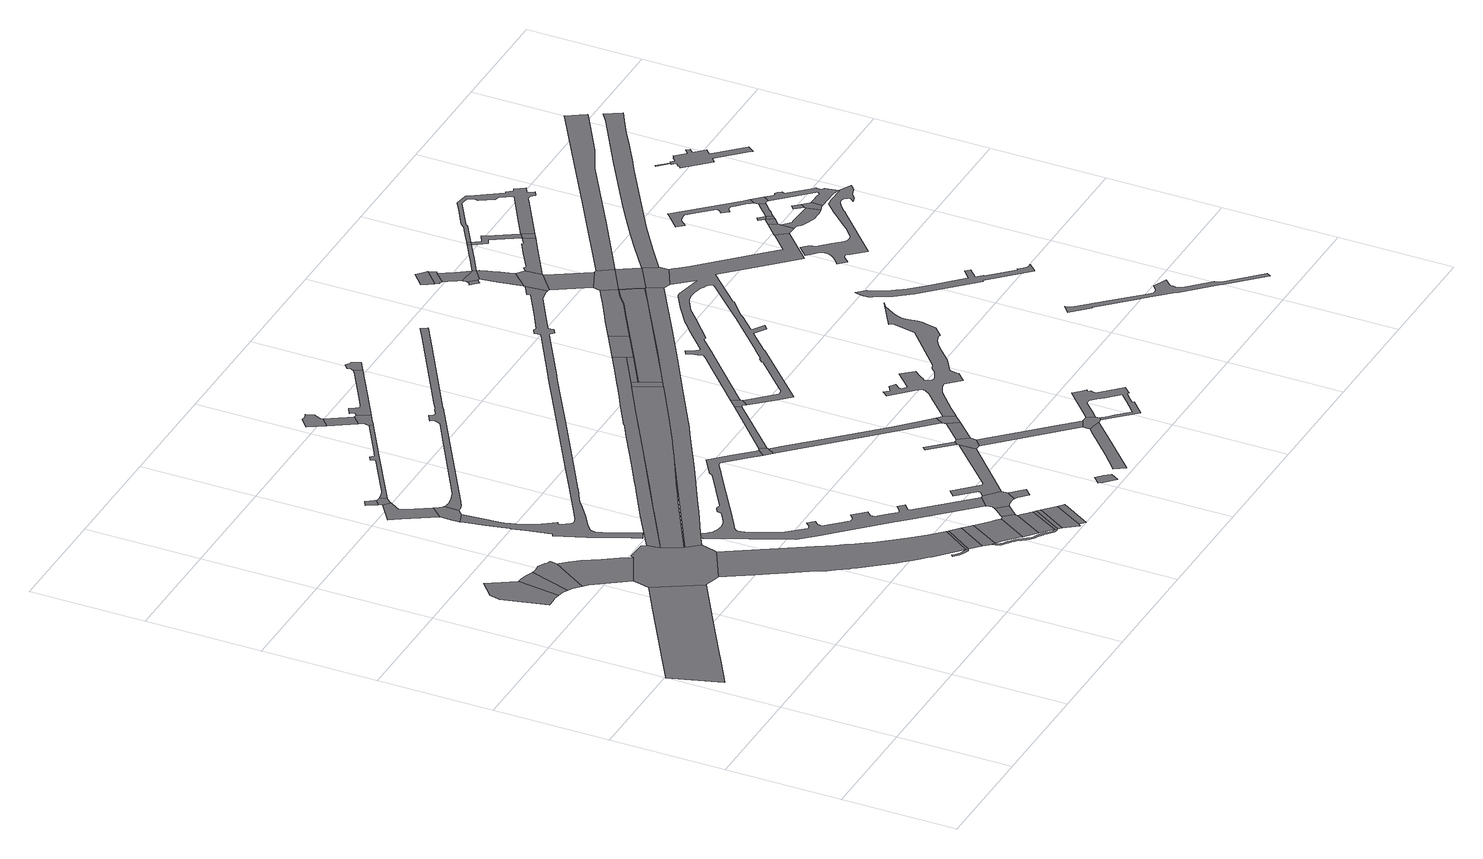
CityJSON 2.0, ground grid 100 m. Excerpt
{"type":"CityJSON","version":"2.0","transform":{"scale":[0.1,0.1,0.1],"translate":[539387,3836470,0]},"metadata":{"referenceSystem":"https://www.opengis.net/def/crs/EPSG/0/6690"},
"CityObjects":{
"road1":{"type":"Road","geometry":[{"type":"MultiSurface","lod":"1","boundaries":[[[0,1,2,3,4,5,6,7,8,9,10,11,12,13,14,15,16]]]}]},
"road2":{"type":"Road","geometry":[{"type":"MultiSurface","lod":"1","boundaries":[[[17,18,19,20,21,22,23,24,25,26,27]]]}]},
"road3":{"type":"Road","attributes":{"RoadStructureAttribute.sectionType":"1"},"geometry":[{"type":"MultiSurface","lod":"1","boundaries":[[[28,29,30,27,26,31,32,33,34]]]}]},
"road4":{"type":"Road","geometry":[{"type":"MultiSurface","lod":"1","boundaries":[[[35,36,37,34,33,38,39,40,41,42,43,44,45,46,47]]]}]},
"road5":{"type":"Road","geometry":[{"type":"MultiSurface","lod":"1","boundaries":[[[48,49,50,51,52,41,40,53,54,55]]]}]},
"road6":{"type":"Road","geometry":[{"type":"MultiSurface","lod":"1","boundaries":[[[56,55,54,57,0,16,58,59,60,61,62,63,64,65,66,67,68,69,70,71,72]]]}]},
"road7":{"type":"Road","attributes":{"RoadStructureAttribute.sectionType":"1"},"geometry":[{"type":"MultiSurface","lod":"1","boundaries":[[[73,74,75,76,77,78,79,80,81,82,83,84,85,61,60,86,87,88,89,90,91,92,93,94,95,96,97,98,99,100,101,102,103,104,105,106,107,108,109]]]}]},
"road8":{"type":"Road","attributes":{"RoadStructureAttribute.sectionType":"1"},"geometry":[{"type":"MultiSurface","lod":"1","boundaries":[[[110,111,112,113,114,115,116,117,118,119,120,121,122,123,124]]]}]},
"road9":{"type":"Road","geometry":[{"type":"MultiSurface","lod":"1","boundaries":[[[125,126,127,118,117,128,129,130,131,132,133,134]]]}]},
"road10":{"type":"Road","geometry":[{"type":"MultiSurface","lod":"1","boundaries":[[[135,136,137,138,139,140,141,142,143,144,145,146,147,148,149,108]]]}]},
"road11":{"type":"Road","geometry":[{"type":"MultiSurface","lod":"1","boundaries":[[[150,151,152,153,154,155,156]]]}]},
"road12":{"type":"Road","geometry":[{"type":"MultiSurface","lod":"1","boundaries":[[[157,156,155,158,110,124,159,160,161,162]]]}]},
"road13":{"type":"Road","geometry":[{"type":"MultiSurface","lod":"1","boundaries":[[[109,108,149,163,164]]]}]},
"road14":{"type":"Road","attributes":{"RoadStructureAttribute.sectionType":"1"},"geometry":[{"type":"MultiSurface","lod":"1","boundaries":[[[164,163,165,166,167]]]}]},
"road15":{"type":"Road","geometry":[{"type":"MultiSurface","lod":"1","boundaries":[[[168,167,166,169,170,171,172,173]]]}]},
"road16":{"type":"Road","geometry":[{"type":"MultiSurface","lod":"1","boundaries":[[[171,174,175,176,177,178,179,180,181,182,183,184,185,186,187,188,189,190,191,192,193,194,195,196,197,198,199,200,201,202,203,204,205,206,207,208,209,210,211,212,213,214,215,216,217,218,219,220,221,222,223,224,225,226,227,228,229,230,231,232,233,234,235,236,237,238,239,240,241,242,243,172]]]}]},
"road17":{"type":"Road","attributes":{"RoadStructureAttribute.sectionType":"1"},"geometry":[{"type":"MultiSurface","lod":"1","boundaries":[[[244,245,246,247,173,172,248,249,250,251,252]]]}]},
"road18":{"type":"Road","attributes":{"RoadStructureAttribute.sectionType":"1"},"geometry":[{"type":"MultiSurface","lod":"1","boundaries":[[[253,254,255,256,257,258,259,260,261,262,263,264,265,266,267,268,269,270,271,272,273,274,275,276,277,278,279,280,281,282,283,284,285,286,287,288,289,290,291,292,293,294,295,296,297,298,299,300,301,302,303,304,305,306,307,308,309,310,311,312,313,314,315,316,317,318,319,320,321,322,323,324,325,326,327,328,329,330,331,332,333,334,335,336,337,338,339,340,341,342,343,344,345,346,347]]]}]},
"road19":{"type":"Road","geometry":[{"type":"MultiSurface","lod":"1","boundaries":[[[348,349,350,351,252,251,352,353,354,355]]]}]},
"road20":{"type":"Road","attributes":{"RoadStructureAttribute.sectionType":"1"},"geometry":[{"type":"MultiSurface","lod":"1","boundaries":[[[356,357,358,359,353,352,209,360]]]}]},
"road21":{"type":"Road","attributes":{"RoadStructureAttribute.sectionType":"1"},"geometry":[{"type":"MultiSurface","lod":"1","boundaries":[[[360,209,208,361,362]]]}]},
"road22":{"type":"Road","geometry":[{"type":"MultiSurface","lod":"1","boundaries":[[[362,361,363,364]]]}]},
"road23":{"type":"Road","geometry":[{"type":"MultiSurface","lod":"1","boundaries":[[[365,366,367,368,369,370,371,372,373,374,375,376,377,162,161,378,379,380,381]]]}]},
"road24":{"type":"Road","geometry":[{"type":"MultiSurface","lod":"1","boundaries":[[[364,363,382,383,384]]]}]},
"road25":{"type":"Road","attributes":{"RoadStructureAttribute.sectionType":"1"},"geometry":[{"type":"MultiSurface","lod":"1","boundaries":[[[385,386,387,388,348,355,389,390,391]]]}]},
"road26":{"type":"Road","attributes":{"RoadStructureAttribute.sectionType":"1"},"geometry":[{"type":"MultiSurface","lod":"1","boundaries":[[[392,384,383,393,394]]]}]},
"road27":{"type":"Road","geometry":[{"type":"MultiSurface","lod":"1","boundaries":[[[395,396,397,398,300,299,399,400,401,402,403,385,391,404,405,406,407,408,409,410,411,412]]]}]},
"road28":{"type":"Road","attributes":{"function":"1","RoadStructureAttribute.sectionType":"1"},"geometry":[{"type":"MultiSurface","lod":"1","boundaries":[[[413,414,415,416,417,418,419,420,421,422,423,66,65,424,425,426,427,428,429,430,431,432,433,434]]]}]},
"road29":{"type":"Road","geometry":[{"type":"MultiSurface","lod":"1","boundaries":[[[435,436,437,438,439,410,409]]]}]},
"road30":{"type":"Road","attributes":{"RoadStructureAttribute.sectionType":"1"},"geometry":[{"type":"MultiSurface","lod":"1","boundaries":[[[440,441,442,443,444,445,446,447,448,449,450,451,452,453,454,455,456,457,68,67,458,459,460,461,462]]]}]},
"road31":{"type":"Road","geometry":[{"type":"MultiSurface","lod":"1","boundaries":[[[463,464,465,466,467,468,469,470,471,472,473,474]]]}]},
"road32":{"type":"Road","attributes":{"RoadStructureAttribute.sectionType":"1"},"geometry":[{"type":"MultiSurface","lod":"1","boundaries":[[[475,476,477,478,479,480,481,482,483,484,485,486,487,412,411,488,489]]]}]},
"road33":{"type":"Road","attributes":{"RoadStructureAttribute.sectionType":"1"},"geometry":[{"type":"MultiSurface","lod":"1","boundaries":[[[490,491,469,468,492,493]]]}]},
"road34":{"type":"Road","geometry":[{"type":"MultiSurface","lod":"1","boundaries":[[[494,493,492,495,496,365,381,497,498,499,500,501]]]}]},
"road35":{"type":"Road","geometry":[{"type":"MultiSurface","lod":"1","boundaries":[[[502,503,347,346,504,505,506,507]]]}]},
"road36":{"type":"Road","geometry":[{"type":"MultiSurface","lod":"1","boundaries":[[[508,509,510,511,512,513]]]}]},
"road37":{"type":"Road","attributes":{"RoadStructureAttribute.sectionType":"1"},"geometry":[{"type":"MultiSurface","lod":"1","boundaries":[[[514,515,516,517,518,519,520,521,522,523,524,525,526,527,528,529,530,531,532,533,534,535,536,537,538,539,540,541,542,543,544,545,546,547,548,549,134,133]]]}]},
"road38":{"type":"Road","attributes":{"RoadStructureAttribute.sectionType":"1"},"geometry":[{"type":"MultiSurface","lod":"1","boundaries":[[[550,551,552,553,554,555,556,557,558,559,560,561,562,563,564,565,566,567,568,569,570,571,572,573,574,575,576,577,578,579,580,581,582,583,584,585,586,587,588,589,590,591,592,593,594,595,596,597,598,599,600,132,131,601,602,603,604,605,606,607,608,609,610,611,612,613,614,615,616,617,618,619,620,621,622,623,624,625,626,627,628,629,630,631,632,633,634,635,636,637,638,639,640,641,642,643,644,645,646,647,648,649,650,651,652,653,654,655]]]}]},
"road39":{"type":"Road","attributes":{"RoadStructureAttribute.sectionType":"1"},"geometry":[{"type":"MultiSurface","lod":"1","boundaries":[[[656,657,658,659]]]}]},
"road40":{"type":"Road","attributes":{"RoadStructureAttribute.sectionType":"1"},"geometry":[{"type":"MultiSurface","lod":"1","boundaries":[[[660,661,502,507,662]]]}]},
"road41":{"type":"Road","attributes":{"RoadStructureAttribute.sectionType":"1"},"geometry":[{"type":"MultiSurface","lod":"1","boundaries":[[[663,664,665,666,667,505,504,668,669,670]]]}]},
"road42":{"type":"Road","attributes":{"RoadStructureAttribute.sectionType":"1"},"geometry":[{"type":"MultiSurface","lod":"1","boundaries":[[[671,672,673,674,675,676,677,678,679,680,681,682,683,684,501,500,685,686]]]}]},
"road43":{"type":"Road","geometry":[{"type":"MultiSurface","lod":"1","boundaries":[[[687,688,689,690,691,659,658,692,475,489,693,694,695]]]}]},
"road44":{"type":"Road","attributes":{"RoadStructureAttribute.sectionType":"1"},"geometry":[{"type":"MultiSurface","lod":"1","boundaries":[[[696,697,698,699,700,701,702,434,703,704,705,706,707,708,64,63,709,710,711,712,713,714,715,716,717,718,719,720,721,722,723,724,725,726]]]}]},
"road45":{"type":"Road","attributes":{"RoadStructureAttribute.sectionType":"1"},"geometry":[{"type":"MultiSurface","lod":"1","boundaries":[[[727,728,729,730,731,732,733]]]}]},
"road46":{"type":"Road","attributes":{"RoadStructureAttribute.sectionType":"1"},"geometry":[{"type":"MultiSurface","lod":"1","boundaries":[[[734,687,695,735]]]}]},
"road47":{"type":"Road","attributes":{"RoadStructureAttribute.sectionType":"1"},"geometry":[{"type":"MultiSurface","lod":"1","boundaries":[[[736,737,738,694,693,739,740]]]}]},
"road48":{"type":"Road","geometry":[{"type":"MultiSurface","lod":"1","boundaries":[[[741,660,662,742,743,744,745,746,747]]]}]},
"road49":{"type":"Road","geometry":[{"type":"MultiSurface","lod":"1","boundaries":[[[670,669,748,734,735,749,750]]]}]},
"road50":{"type":"Road","geometry":[{"type":"MultiSurface","lod":"1","boundaries":[[[751,752,753,754,755,756,671,686,757,758]]]}]},
"road51":{"type":"Road","geometry":[{"type":"MultiSurface","lod":"1","boundaries":[[[740,739,759,727,733,760,761,762,763]]]}]},
"road52":{"type":"Road","geometry":[{"type":"MultiSurface","lod":"1","boundaries":[[[764,415,414,765,766,767]]]}]},
"road53":{"type":"Road","attributes":{"RoadStructureAttribute.sectionType":"1"},"geometry":[{"type":"MultiSurface","lod":"1","boundaries":[[[768,764,767,769]]]}]},
"road54":{"type":"Road","attributes":{"RoadStructureAttribute.sectionType":"1"},"geometry":[{"type":"MultiSurface","lod":"1","boundaries":[[[770,771,772,773,774,775,776,777,778,779,780,781,782,783,784,785,786,787,788,763,762,789,790,791,792,793,794,795,796,797,798,799,800,801,802,803,761,760]]]}]},
"road55":{"type":"Road","geometry":[{"type":"MultiSurface","lod":"1","boundaries":[[[804,440,462,768,769,805]]]}]},
"road56":{"type":"Road","attributes":{"RoadStructureAttribute.sectionType":"1"},"geometry":[{"type":"MultiSurface","lod":"1","boundaries":[[[806,807,808,809,810,811,812,813,814,815,816,817,818,819,820,821,822,823,824,825,826,827,828,829,830,831,832,833,834,835,836,837,838,839,840,841,842,843,844,845,846,847,848,849,850,851,852,853,854,855,856,857,858,859,860,861,862,863,864,865,866,867,868,869,870,871,872,873,874,875,876,877,878,879,880,881,882,883,884,885,886,887,888,889,890,891,892,750,749]]]}]},
"road57":{"type":"Road","geometry":[{"type":"MultiSurface","lod":"1","boundaries":[[[893,894,895,896,897,898,899,900,901,902,903,904,905,906,907,766,765]]]}]},
"road58":{"type":"Road","attributes":{"RoadStructureAttribute.sectionType":"1"},"geometry":[{"type":"MultiSurface","lod":"1","boundaries":[[[908,909,910,911,912,804,805,913,914,915,916,917,918,919,920,921]]]}]},
"road59":{"type":"Road","attributes":{"RoadStructureAttribute.sectionType":"1"},"geometry":[{"type":"MultiSurface","lod":"1","boundaries":[[[922,923,924,925,926,927,928,929,930,931,932,933,934,935,936,937,938,939,940,941,942,943,944,945,946,947,948,949,950,741,747,951,952,953,954,955,956,957,958,959,960,961,962,963,964,965,966,967,968,969,970,971,972,973,974,975,976,977,978,979,980,981,982,983,984,985,986,987,988,989,990,991,992,993,994,995,996,745,744,997,998,999,1000,1001,1002,1003,1004,1005,1006,1007,1008,1009,1010,1011,1012,1013,1014,1015,1016,1017,1018]]]}]},
"road60":{"type":"Road","geometry":[{"type":"MultiSurface","lod":"1","boundaries":[[[1019,1020,1021,1022,1023,1024,1025,1026,1027,1028]]]}]},
"road61":{"type":"Road","geometry":[{"type":"MultiSurface","lod":"1","boundaries":[[[1029,1030,1031,1032,1033,1034,1035,1036]]]}]},
"road62":{"type":"Road","geometry":[{"type":"MultiSurface","lod":"1","boundaries":[[[1036,1035,1037,1038,1039,1040,1041,1042]]]}]},
"road63":{"type":"Road","attributes":{"RoadStructureAttribute.sectionType":"1"},"geometry":[{"type":"MultiSurface","lod":"1","boundaries":[[[1043,1041,1040,1044,1045,1046,1047]]]}]},
"road64":{"type":"Road","geometry":[{"type":"MultiSurface","lod":"1","boundaries":[[[1046,1048,1049,1050,1051,1052,1019,1028,1053,1054,1047]]]}]},
"road65":{"type":"Road","geometry":[{"type":"MultiSurface","lod":"1","boundaries":[[[1055,1056,550,655,1057,1058,1059,1060,1061]]]}]},
"road66":{"type":"Road","attributes":{"RoadStructureAttribute.sectionType":"1"},"geometry":[{"type":"MultiSurface","lod":"1","boundaries":[[[1062,1063,1064,1065,1066,1054,1053,1067,1068,1056,1055]]]}]},
"road67":{"type":"Road","attributes":{"RoadStructureAttribute.sectionType":"1"},"geometry":[{"type":"MultiSurface","lod":"1","boundaries":[[[1069,1059,1058,1070,1071]]]}]},
"road68":{"type":"Road","geometry":[{"type":"MultiSurface","lod":"1","boundaries":[[[1071,1070,1072,908,921,1073,1074]]]}]},
"road69":{"type":"Road","attributes":{"function":"1","RoadStructureAttribute.sectionType":"6"},"geometry":[{"type":"MultiSurface","lod":"1","boundaries":[[[1073,921,1075,696,1076]]]}]},
"road70":{"type":"Road","geometry":[{"type":"MultiSurface","lod":"1","boundaries":[[[1076,696,726,929,928,1077,1078,1079,1080]]]}]},
"road71":{"type":"Road","attributes":{"RoadStructureAttribute.sectionType":"1"},"geometry":[{"type":"MultiSurface","lod":"1","boundaries":[[[1081,1082,1083,1084,1047,1054,1085,1086,1087]]]}]},
"road72":{"type":"Road","attributes":{"RoadStructureAttribute.sectionType":"1"},"geometry":[{"type":"MultiSurface","lod":"1","boundaries":[[[1088,1089,1090,1091,1092,1093,1094,1095,1096,1061,1060,1097,1098,1099,1100,1101]]]}]},
"road73":{"type":"Road","geometry":[{"type":"MultiSurface","lod":"1","boundaries":[[[1102,1081,1087,1103]]]}]},
"road74":{"type":"Road","attributes":{"RoadStructureAttribute.sectionType":"1"},"geometry":[{"type":"MultiSurface","lod":"1","boundaries":[[[1104,1105,1106,1107,1108,1109,1110,1111,1112,1113,1114,1115,1116,1117,1118,1119,1120,1121,1122,1123,1124,1125,1126,1127,1128,1129,1130,1131,1132,1133,1134,1135,1136,1137,1138,1139,1140,1141]]]}]},
"road75":{"type":"Road","attributes":{"RoadStructureAttribute.sectionType":"1"},"geometry":[{"type":"MultiSurface","lod":"1","boundaries":[[[1142,1143,1144,1145,1146,1103,1087,1147,1148,1149,1150,1151,1088,1152]]]}]},
"road76":{"type":"Road","geometry":[{"type":"MultiSurface","lod":"1","boundaries":[[[1153,1154,1155,1156,1157,1158,1159,1160,1161,1162,1163,1164,1165,1166,1167,1168,1169,1170,1171,1172,1173,1174,1175,1176,1177,1178,1179,1180,1181,1182,1183,1184,1185,1186,1187,1188,1189]]]}]},
"road77":{"type":"Road","geometry":[{"type":"MultiSurface","lod":"1","boundaries":[[[1152,1088,1101,1190]]]}]},
"road78":{"type":"Road","attributes":{"RoadStructureAttribute.sectionType":"1"},"geometry":[{"type":"MultiSurface","lod":"1","boundaries":[[[1191,1192,1193,1194,1195,1196,1197,1198,1199,1200,1201,1202,1203,1204,1205,1206,1207,1208,1209,1210,1211,1212,1213,1214,1215,1216,1217,1218,1219,1220,1102,1103,1221,1222,1223,1224,1225,1226,1227,1228,1229,1230,1231,1232,1233,1234,1235,1236,1237,1238,1152,1190]]]}]},
"road79":{"type":"Road","geometry":[{"type":"MultiSurface","lod":"1","boundaries":[[[1239,1018,1017,1240,1241,1242,1243]]]}]},
"road80":{"type":"Road","attributes":{"RoadStructureAttribute.sectionType":"1"},"geometry":[{"type":"MultiSurface","lod":"1","boundaries":[[[1244,1239,1243,1245]]]}]},
"road81":{"type":"Road","attributes":{"RoadStructureAttribute.sectionType":"1"},"geometry":[{"type":"MultiSurface","lod":"1","boundaries":[[[1246,1247,1248,1249,1250,1251,1252,1253,1254,1255,1256,1257,1258,1259,1260,1261,1262,1263,1264,1265,1266,1267,1268,1269,1270,1271,1272,1273,1274,1275,1276,1277,1278,1279,1280,1281,1282,1283,1284,1285,1286,1287,1288,1289,1290,1291,1292,1293,1294,1295,1296,1297,1298,1299,1300,1301,1302,1303]]]}]},
"road82":{"type":"Road","geometry":[{"type":"MultiSurface","lod":"1","boundaries":[[[1304,1305,1306,1244,1307]]]}]},
"road83":{"type":"Road","geometry":[{"type":"MultiSurface","lod":"1","boundaries":[[[1307,1244,1245,1308]]]}]},
"road84":{"type":"Road","attributes":{"RoadStructureAttribute.sectionType":"1"},"geometry":[{"type":"MultiSurface","lod":"1","boundaries":[[[1309,1310,1311,1312,1313,1314,1315,1316,1317,1318,1319,1320,1321,1322,1323,1324,1325,1326,1327,1328,1329,1330,1331,1332,1333,1334,1335,1336,1337,1338,1339,1340]]]}]},
"road85":{"type":"Road","attributes":{"RoadStructureAttribute.sectionType":"1"},"geometry":[{"type":"MultiSurface","lod":"1","boundaries":[[[1341,1342,1343,1344,1345,1346,1241,1240,1347,1348,1349,1350,1351,1352,1353,1354,1355,1356,1357,1358]]]}]},
"road86":{"type":"Road","attributes":{"RoadStructureAttribute.sectionType":"1"},"geometry":[{"type":"MultiSurface","lod":"1","boundaries":[[[1359,1360,1361,1362,1363,1364,1365,1366,1367,1307,1308,1368,1369,1370,1371,1372,1373,1374,1375]]]}]},
"road87":{"type":"Road","attributes":{"RoadStructureAttribute.sectionType":"1"},"geometry":[{"type":"MultiSurface","lod":"1","boundaries":[[[1376,1377,1378,1379,1380,1381,1074,1073,1382,1383,1384,1385,1386,1387]]]}]},
"road88":{"type":"Road","geometry":[{"type":"MultiSurface","lod":"1","boundaries":[[[1388,1389,1390,1391,1392]]]}]},
"road89":{"type":"Road","geometry":[{"type":"MultiSurface","lod":"1","boundaries":[[[1393,1392,1391,1394,1395,1396,1358,1357,1397,1398,1399]]]}]},
"road90":{"type":"Road","attributes":{"RoadStructureAttribute.sectionType":"1"},"geometry":[{"type":"MultiSurface","lod":"1","boundaries":[[[1400,1401,1402,1403,1404,1405,1406,1407,1076,1080,1408,1409,1410,1411,1412,1413,1414,1415,1416,1417,1418,1419]]]}]},
"road91":{"type":"Road","geometry":[{"type":"MultiSurface","lod":"1","boundaries":[[[1340,1339,1359,1375,1420,1421,1422,1423,1424,1425,1426,1427,1428,1429,1430]]]}]},
"road92":{"type":"Road","attributes":{"RoadStructureAttribute.sectionType":"1"},"geometry":[{"type":"MultiSurface","lod":"1","boundaries":[[[1431,1432,1433,1434,1435,1436,1437,1438,1439,1440,1441,1442,1443,1444,1445,1446,1447,1448,1449,1450,1451,1452,1453,1454,1455,1430,1429,1456,1457,1458,1459,1460,1461,1462,1463,1464,1465,1466,1467,1468,1469,1470,1471,1472,1399,1398,1473,1474,1475,1246,1476]]]}]},
"road93":{"type":"Road","attributes":{"RoadStructureAttribute.sectionType":"1"},"geometry":[{"type":"MultiSurface","lod":"1","boundaries":[[[1477,1478,1479,1480,1481,1482,1483,1484,1485,1486,1487,1488,1489,1490,1491,1492,1493,1494,1495,1496,1497,1498,1499,1500,1501]]]}]}
},
"vertices":[
[1131,2673,0],[1031,2612,0],[1022,2607,0],[853,2504,0],[367,2210,0],[268,2149,0],[140,2071,0],[19,1997,0],[8,1991,0],[147,1548,0],[252,1613,0],[413,1710,0],[474,1747,0],[501,1763,0],[720,1898,0],[1050,2098,0],[1357,2284,0],
[703,3734,0],[663,3798,0],[628,3855,0],[498,3738,0],[484,3686,0],[472,3642,0],[570,3257,0],[625,3260,0],[674,3264,0],[721,3254,0],[772,3622,0],
[868,3606,0],[813,3620,0],[775,3622,0],[775,3243,0],[797,3232,0],[818,3222,0],[937,3579,0],
[1035,3582,0],[1004,3576,0],[971,3575,0],[828,3217,0],[864,3200,0],[920,3147,0],[1125,3464,0],[1139,3524,0],[1112,3536,0],[1101,3543,0],[1097,3546,0],[1095,3547,0],[1089,3553,0],
[1417,3056,0],[1341,3178,0],[1260,3314,0],[1219,3367,0],[1198,3394,0],[961,3107,0],[1163,2819,0],[1470,2967,0],
[1482,2989,0],[1147,2749,0],[1359,2284,0],[1474,2255,0],[1502,2248,0],[1821,2418,0],[1828,2444,0],[1861,2564,0],[1772,2664,0],[1768,2672,0],[1685,2833,0],[1683,2837,0],[1669,2947,0],[1661,2951,0],[1656,2958,0],[1655,2962,0],[1646,2983,0],
[2827,957,0],[2753,1034,0],[2663,1134,0],[2567,1248,0],[2491,1348,0],[2448,1407,0],[2433,1427,0],[2367,1524,0],[2355,1542,0],[2345,1558,0],[2305,1620,0],[2223,1758,0],[1968,2176,0],[1572,2134,0],[1651,2004,0],[1713,1905,0],[1784,1789,0],[1873,1642,0],[1922,1559,0],[1945,1521,0],[1983,1464,0],[2012,1424,0],[2046,1376,0],[2054,1365,0],[2084,1323,0],[2179,1202,0],[2267,1096,0],[2313,1044,0],[2367,985,0],[2412,936,0],[2453,896,0],[2479,868,0],[2575,776,0],[2642,715,0],[2671,689,0],[2685,677,0],[2855,929,0],
[1315,5055,0],[1141,4926,0],[1192,4844,0],[1196,4837,0],[1315,4644,0],[1334,4612,0],[1339,4601,0],[1354,4579,0],[1444,4680,0],[1372,4804,0],[1326,4885,0],[1320,4900,0],[1316,4911,0],[1332,4947,0],[1369,5005,0],
[1496,4617,0],[1473,4639,0],[1450,4670,0],[1354,4570,0],[1352,4465,0],[1353,4442,0],[1354,4407,0],[1456,4445,0],[1500,4484,0],[1506,4613,0],
[2677,675,0],[2650,683,0],[2625,695,0],[2610,705,0],[2591,718,0],[2578,729,0],[2565,742,0],[2550,728,0],[2564,715,0],[2579,702,0],[2598,688,0],[2615,677,0],[2643,664,0],[2676,654,0],[2689,657,0],
[1346,5137,0],[1336,5147,0],[1325,5165,0],[1302,5203,0],[1253,5175,0],[1305,5086,0],[1352,5125,0],
[1368,5120,0],[1315,5069,0],[1382,5025,0],[1404,5051,0],[1416,5063,0],[1391,5118,0],
[2700,663,0],[2870,915,0],
[2777,597,0],[2790,586,0],[2951,842,0],
[2998,801,0],[2842,521,0],[2851,531,0],[2848,521,0],[2867,516,0],[3025,777,0],
[2846,516,0],[2845,507,0],[2844,497,0],[2848,485,0],[2856,469,0],[2868,456,0],[2888,437,0],[2916,417,0],[2939,402,0],[2948,394,0],[2958,385,0],[2967,376,0],[2976,366,0],[2985,355,0],[2994,344,0],[3003,331,0],[3015,316,0],[3025,304,0],[3032,295,0],[3041,284,0],[3055,271,0],[3072,262,0],[3089,256,0],[3102,250,0],[3113,242,0],[3127,233,0],[3140,223,0],[3153,214,0],[3165,204,0],[3185,184,0],[3202,169,0],[3214,163,0],[3226,159,0],[3238,158,0],[3247,159,0],[3245,179,0],[3238,178,0],[3230,179,0],[3222,181,0],[3214,185,0],[3199,198,0],[3178,219,0],[3166,230,0],[3152,240,0],[3138,250,0],[3124,259,0],[3111,267,0],[3097,274,0],[3080,280,0],[3067,288,0],[3055,298,0],[3048,308,0],[3040,317,0],[3030,328,0],[3020,342,0],[3010,356,0],[3001,367,0],[2991,379,0],[2982,389,0],[2972,400,0],[2961,410,0],[2951,418,0],[2928,434,0],[2901,453,0],[2882,470,0],[2873,481,0],[2866,493,0],[2864,500,0],[2864,504,0],[2866,511,0],
[3171,647,0],[3149,666,0],[3141,673,0],[3041,763,0],[2890,495,0],[2906,480,0],[3019,381,0],[3042,359,0],[3201,620,0],
[3259,2776,0],[3124,2916,0],[2986,3059,0],[2820,2951,0],[2810,2923,0],[2800,2917,0],[2791,2911,0],[2435,2681,0],[2431,2679,0],[2399,2688,0],[2353,2663,0],[2341,2618,0],[2335,2614,0],[2246,2561,0],[2233,2554,0],[2222,2549,0],[2206,2544,0],[2190,2541,0],[2175,2539,0],[2160,2538,0],[2143,2540,0],[2126,2543,0],[2109,2547,0],[2100,2551,0],[2087,2557,0],[2073,2565,0],[2060,2574,0],[2050,2583,0],[2038,2595,0],[2030,2605,0],[2021,2619,0],[2015,2630,0],[2010,2642,0],[1957,2612,0],[1962,2602,0],[1957,2597,0],[1953,2596,0],[2248,1934,0],[2386,1786,0],[2444,1725,0],[2521,1645,0],[2821,1334,0],[2825,1331,0],[2911,1241,0],[3177,961,0],[3306,827,0],[3320,808,0],[3417,894,0],[3409,900,0],[3404,905,0],[3400,908,0],[3013,1315,0],[3012,1322,0],[3015,1336,0],[3064,1379,0],[3019,1427,0],[2971,1389,0],[2962,1382,0],[2948,1383,0],[2892,1442,0],[2814,1525,0],[2810,1561,0],[2850,1601,0],[2752,1704,0],[2708,1663,0],[2676,1665,0],[2514,1838,0],[2515,1874,0],[2552,1911,0],[2503,1962,0],[2461,1921,0],[2443,1919,0],[2435,1918,0],[2309,2054,0],[2297,2071,0],[2285,2092,0],[2173,2344,0],[2166,2364,0],[2164,2376,0],[2165,2387,0],[2167,2401,0],[2170,2411,0],[2174,2421,0],[2183,2430,0],[2203,2445,0],[2240,2467,0],[2394,2568,0],[2436,2595,0],[2842,2861,0],[2852,2867,0],[2967,2942,0],[2994,2941,0],[3133,2798,0],[3240,2687,0],[3284,2750,0],
[3238,632,0],[3232,624,0],[3226,621,0],[3214,620,0],[3144,269,0],[3303,530,0],[3305,543,0],[3306,549,0],
[3385,455,0],[3374,465,0],[3330,505,0],[3319,515,0],[3402,440,0],
[3265,161,0],[3423,422,0],
[3293,136,0],[3450,397,0],
[2308,5644,0],[1972,5441,0],[1962,5436,0],[1930,5416,0],[1903,5445,0],[1865,5421,0],[1883,5385,0],[1528,5167,0],[1498,5149,0],[1496,5148,0],[1478,5141,0],[1451,5131,0],[1418,5123,0],[1479,5101,0],[1980,5407,0],[1991,5412,0],[2321,5613,0],
[3380,21,0],[3399,42,0],[3557,303,0],
[3320,732,0],[3303,709,0],[3270,669,0],[3255,651,0],[3336,580,0],[3353,597,0],[3399,644,0],
[3581,282,0],[3445,2,0],[3603,263,0],
[3441,892,0],[3435,891,0],[3430,891,0],[3423,892,0],[3324,798,0],[3327,791,0],[3331,775,0],[3332,762,0],[3326,745,0],[3414,650,0],[3432,654,0],[3449,656,0],[3466,658,0],[3488,656,0],[3507,651,0],[3563,733,0],[3566,791,0],[3445,894,0],
[3782,3806,0],[3794,3813,0],[3699,4043,0],[3393,3859,0],[3071,3665,0],[2429,3279,0],[2155,3115,0],[2115,3090,0],[2103,3084,0],[1938,2982,0],[1897,2958,0],[2053,2835,0],[2199,2917,0],[2334,2994,0],[2431,3047,0],[2538,3105,0],[2590,3134,0],[2595,3136,0],[2937,3317,0],[3090,3402,0],[3111,3414,0],[3410,3583,0],
[3526,644,0],[3538,637,0],[3555,622,0],[3614,571,0],[3673,627,0],
[4017,4360,0],[3886,4282,0],[3671,4153,0],[3570,4092,0],[3387,3989,0],[3173,3859,0],[3175,3856,0],[3150,3840,0],[3138,3833,0],[3112,3818,0],[3029,3768,0],[2703,3573,0],[2558,3486,0],[2439,3415,0],[2428,3408,0],[2301,3332,0],[2045,3179,0],[1701,2967,0],[2429,3285,0],[3082,3676,0],[3193,3743,0],[3780,4094,0],[4058,4260,0],
[2238,6161,0],[2213,6148,0],[2190,6146,0],[2166,6152,0],[2081,6076,0],[2164,5941,0],[2239,6009,0],[2237,6021,0],[2237,6031,0],[2254,6076,0],[2258,6084,0],[2266,6094,0],
[4030,1375,0],[3993,1339,0],[3607,968,0],[3584,964,0],[3400,1151,0],[3346,1099,0],[3476,961,0],[3485,951,0],[3486,946,0],[3486,942,0],[3486,937,0],[3484,931,0],[3481,926,0],[3627,849,0],[4036,1232,0],
[2351,5831,0],[2343,5843,0],[2294,5731,0],[2374,5803,0],
[2389,5798,0],[2316,5695,0],[2312,5670,0],[2341,5625,0],[2354,5633,0],[2405,5665,0],[2450,5692,0],[2404,5802,0],
[3311,2762,0],[3296,2749,0],[3294,2630,0],[3339,2694,0],[3339,2699,0],[3343,2709,0],
[4112,167,0],[4059,222,0],[3995,160,0],[4024,130,0],[4106,45,0],[4158,119,0],
[1515,4484,0],[1535,4487,0],[1567,4497,0],[1617,4525,0],[1749,4606,0],[2412,5007,0],[2776,5228,0],[2787,5235,0],[2854,5276,0],[3553,5698,0],[3778,5834,0],[3748,5886,0],[3632,5817,0],[2835,5337,0],[2753,5287,0],[2740,5282,0],[2684,5248,0],[2679,5248,0],[2669,5248,0],[2664,5256,0],[2640,5289,0],[2572,5247,0],[2582,5235,0],[2589,5220,0],[2590,5197,0],[2580,5175,0],[2568,5155,0],[2411,5061,0],[1745,4662,0],[1701,4636,0],[1661,4623,0],[1608,4605,0],[1586,4604,0],[1558,4602,0],[1540,4603,0],[1526,4604,0],
[4644,5410,0],[4635,5404,0],[4622,5395,0],[4549,5350,0],[4553,5336,0],[4554,5320,0],[4280,5155,0],[4269,5150,0],[4135,5070,0],[4130,5070,0],[4125,5070,0],[4118,5073,0],[4109,5082,0],[4061,5052,0],[4071,5030,0],[4071,5020,0],[4069,5007,0],[4064,5000,0],[4054,4992,0],[3548,4690,0],[3538,4683,0],[3438,4622,0],[3343,4564,0],[3021,4369,0],[2422,4005,0],[2147,3838,0],[2138,3832,0],[1840,3653,0],[1790,3622,0],[1777,3614,0],[1761,3608,0],[1748,3604,0],[1737,3603,0],[1728,3604,0],[1721,3605,0],[1712,3609,0],[1704,3614,0],[1693,3627,0],[1682,3644,0],[1653,3700,0],[1671,3714,0],[1625,3777,0],[1616,3788,0],[1598,3817,0],[1570,3866,0],[1550,3907,0],[1530,3957,0],[1500,4040,0],[1489,4072,0],[1480,4157,0],[1474,4235,0],[1362,4365,0],[1396,4203,0],[1421,4079,0],[1435,4010,0],[1436,4005,0],[1460,3889,0],[1503,3681,0],[1504,3678,0],[1493,3673,0],[1482,3669,0],[1483,3666,0],[1580,3416,0],[1718,3098,0],[1752,3020,0],[1793,3040,0],[1822,3054,0],[1691,3343,0],[1678,3372,0],[1676,3382,0],[1675,3395,0],[1676,3407,0],[1678,3419,0],[1681,3430,0],[1686,3439,0],[1693,3448,0],[1717,3470,0],[1741,3490,0],[1842,3552,0],[1950,3634,0],[2017,3687,0],[2045,3705,0],[2171,3776,0],[2179,3782,0],[2423,3929,0],[3026,4295,0],[3397,4521,0],[3567,4624,0],[3572,4627,0],[3583,4633,0],[4089,4937,0],[4104,4940,0],[4119,4933,0],[4129,4925,0],[4136,4915,0],[4180,4942,0],[4176,4971,0],[4176,4986,0],[4184,4996,0],[4316,5076,0],[4325,5082,0],[4545,5213,0],[4615,5223,0],[4629,5224,0],[4649,5224,0],[4667,5224,0],
[3878,1612,0],[3848,1583,0],[4026,1395,0],[4056,1427,0],
[3771,3188,0],[3334,2782,0],[3800,3142,0],
[4205,1800,0],[4201,1797,0],[4043,1960,0],[3596,2427,0],[3444,2584,0],[3547,2368,0],[4255,1634,0],[4303,1704,0],
[2978,6098,0],[2961,6083,0],[2659,5902,0],[2546,5834,0],[2526,5822,0],[2514,5824,0],[2491,5844,0],[2460,5893,0],[2403,5859,0],[2401,5857,0],[2403,5854,0],[2418,5830,0],[2419,5818,0],[2406,5803,0],[2681,5832,0],[3007,6030,0],
[4094,1431,0],[4086,1426,0],[4078,1423,0],[4068,1422,0],[4062,1423,0],[4029,1389,0],[4086,1230,0],[4154,1289,0],[4154,1341,0],
[5033,4557,0],[5027,4553,0],[5017,4548,0],[5006,4541,0],[4807,4420,0],[4281,4100,0],[4020,3944,0],[3321,3530,0],[3280,3507,0],[3206,3464,0],[2913,3300,0],[2650,3152,0],[2431,3031,0],[1895,2582,0],[2021,2651,0],[2196,2744,0],[2274,2786,0],[2433,2872,0],[2770,3057,0],[2883,3120,0],[3214,3304,0],[3278,3340,0],[3396,3406,0],[3418,3419,0],[3771,3630,0],[4145,3854,0],[4560,4102,0],[4682,4176,0],[4780,4237,0],[4808,4254,0],[5090,4426,0],
[4675,552,0],[4645,523,0],[4386,283,0],[4234,142,0],[4291,53,0],[4643,391,0],[4791,533,0],
[4266,1598,0],[4326,1508,0],
[4595,825,0],[4391,1040,0],[4217,1222,0],[4677,618,0],[4757,656,0],
[3846,3258,0],[3810,3145,0],[3817,3143,0],[3842,3116,0],[3886,3176,0],[3883,3184,0],[3885,3195,0],
[4264,1609,0],[4400,1580,0],[4346,1661,0],
[3057,6164,0],[3040,6172,0],[3022,6189,0],[2978,6151,0],[2985,6136,0],[2985,6119,0],[3105,6090,0],[3075,6162,0],
[4676,586,0],[4829,533,0],[4852,553,0],[4853,592,0],[4815,653,0],
[3748,4071,0],[3850,3847,0],[3779,4019,0],[3768,4022,0],
[4061,4256,0],[4087,4212,0],
[4872,488,0],[5052,296,0],[5054,297,0],[5176,413,0],[5166,423,0],[5199,455,0],[5263,515,0],[5274,503,0],[5288,517,0],[5336,563,0],[5198,706,0],[5164,741,0],[5172,783,0],[5159,805,0],[5172,817,0],[5149,841,0],[5086,908,0],[4992,819,0],[4855,690,0],[4912,648,0],[5005,738,0],[5008,740,0],[5045,736,0],[5088,691,0],[5131,645,0],[5233,539,0],[5221,527,0],[5155,466,0],[5048,367,0],[5040,359,0],[4939,465,0],[4903,501,0],[4866,538,0],[4863,542,0],
[4282,4519,0],[4345,4370,0],
[4415,1594,0],[4422,1601,0],[4488,1664,0],[4647,1810,0],[4663,1821,0],[4685,1834,0],[4722,1852,0],[4750,1857,0],[4762,1860,0],[4775,1860,0],[4839,1794,0],[4886,1746,0],[4963,1822,0],[4957,1834,0],[4965,1869,0],[4967,1892,0],[4977,1907,0],[4987,1917,0],[5021,1935,0],[5054,1955,0],[5096,1986,0],[5232,2117,0],[5269,2145,0],[5316,2175,0],[5346,2188,0],[5369,2193,0],[5386,2193,0],[5398,2191,0],[5476,2264,0],[5495,2348,0],[5502,2373,0],[5505,2391,0],[5507,2407,0],[5506,2438,0],[5503,2465,0],[5495,2514,0],[5495,2537,0],[5497,2572,0],[5509,2615,0],[5534,2662,0],[5566,2718,0],[5588,2748,0],[5605,2766,0],[5630,2783,0],[5365,2616,0],[5390,2591,0],[5352,2388,0],[4988,2060,0],[4938,2039,0],[4898,2001,0],[4863,1981,0],[4831,1968,0],[4812,1964,0],[4809,1963,0],[4789,1970,0],[4773,1982,0],[4761,2005,0],[4758,2022,0],[4773,2045,0],[4790,2070,0],[4795,2075,0],[4847,2138,0],[4771,2223,0],[4758,2237,0],[4622,2106,0],[4615,2098,0],[4610,2098,0],[4602,2101,0],[4567,2133,0],[4567,2138,0],[4567,2143,0],[4569,2148,0],[4606,2196,0],[4561,2233,0],[4506,2195,0],[4464,2237,0],[4427,2189,0],[4593,2026,0],[4613,2001,0],[4626,1983,0],[4629,1966,0],[4626,1951,0],[4616,1933,0],[4606,1922,0],[4592,1901,0],[4530,1842,0],[4353,1669,0],
[4017,3947,0],[4268,4100,0],[4803,4426,0],[4807,4428,0],[5002,4547,0],[5023,4559,0],[4973,4638,0],[4916,4727,0],[4886,4709,0],[4835,4676,0],[4804,4652,0],[4785,4636,0],[4752,4609,0],[4571,4501,0],[4091,4206,0],
[4843,4857,0],[4803,4833,0],[4682,4761,0],[4522,4665,0],[4467,4633,0],[4567,4507,0],[4748,4615,0],[4774,4636,0],[4804,4660,0],[4831,4682,0],[4882,4715,0],[4902,4726,0],[4912,4733,0],[4918,4736,0],
[6145,3969,0],[5994,3826,0],[5910,3913,0],[5460,4379,0],[5386,4465,0],[5378,4473,0],[5350,4502,0],[5160,4405,0],[5303,4235,0],[5074,4282,0],[5057,4281,0],[5044,4279,0],[5028,4271,0],[4876,4179,0],[4859,4168,0],[4733,4076,0],[4701,4052,0],[4693,4045,0],[4629,3986,0],[4410,3784,0],[4400,3789,0],[4365,3835,0],[4337,3884,0],[4303,3864,0],[4318,3823,0],[4330,3771,0],[4341,3724,0],[4304,3685,0],[4297,3677,0],[3894,3209,0],[4343,3628,0],[4351,3635,0],[4419,3699,0],[4550,3825,0],[4580,3823,0],[4603,3843,0],[4745,3969,0],[4752,3975,0],[4872,4084,0],[4891,4098,0],[4997,4162,0],[5021,4174,0],[5037,4179,0],[5063,4183,0],[5081,4184,0],[5096,4184,0],[5136,4181,0],[5156,4178,0],[5177,4173,0],[5195,4168,0],[5216,4160,0],[5233,4152,0],[5258,4139,0],[5272,4129,0],[5283,4120,0],[5288,4113,0],[5291,4106,0],[5291,4101,0],[5290,4093,0],[5288,4087,0],[5280,4078,0],[4958,3753,0],[4951,3746,0],[4864,3662,0],[4587,3396,0],[4573,3383,0],[4567,3377,0],[4495,3309,0],[4484,3311,0],[4452,3279,0],[4453,3266,0],[4135,2958,0],[4094,2957,0],[4062,2991,0],[3892,3166,0],[4013,2931,0],[4102,2834,0],[4599,3318,0],[4610,3328,0],[4614,3338,0],[4793,3515,0],[4901,3451,0],[4938,3486,0],[4883,3521,0],[4850,3545,0],[4838,3555,0],[4974,3689,0],[4990,3705,0],[4993,3717,0],[5142,3843,0],[5140,3846,0],[5145,3858,0],[5437,4148,0],[5712,3866,0],[5947,3623,0],[6219,3884,0],[6156,3980,0],
[4511,5842,0],[4507,5834,0],[4501,5828,0],[4495,5823,0],[4477,5813,0],[4539,5752,0],[4545,5761,0],[4554,5768,0],[4562,5775,0],[4572,5781,0],
[4492,6207,0],[4437,6258,0],[4321,6155,0],[4341,6123,0],[4351,6105,0],[4361,6090,0],[4378,6062,0],[4514,6187,0],
[4398,6030,0],[4417,6039,0],[4421,6034,0],[4428,6024,0],[4524,6113,0],[4538,6122,0],
[4600,5988,0],[4476,5947,0],[4492,5922,0],[4512,5889,0],[4669,5880,0],
[4515,5881,0],[4515,5875,0],[4516,5868,0],[4515,5858,0],[4513,5848,0],[4588,5779,0],[4686,5853,0],
[4786,5559,0],[4650,5421,0],[4677,5223,0],[4684,5222,0],[4853,5357,0],[4862,5367,0],[4846,5507,0],
[4770,5612,0],[4749,5677,0],[4743,5696,0],[4717,5777,0],[4700,5831,0],[4616,5615,0],[4648,5426,0],
[4861,5345,0],[4861,4928,0],[5059,5012,0],
[4844,4858,0],[5169,4888,0],[5085,5005,0],
[4981,4638,0],[5276,4705,0],
[5349,4510,0],[5345,4577,0],[5344,4586,0],[5344,4593,0],
[4999,6078,0],[4937,6040,0],[4873,6000,0],[4815,5966,0],[4834,5941,0],[4889,5973,0],[5011,6048,0],
[5270,5734,0],[5222,5701,0],[5212,5693,0],[5201,5686,0],[5188,5699,0],[5081,5633,0],[4914,5530,0],[4906,5525,0],[4881,5533,0],[4887,5382,0],[5156,5545,0],[5263,5609,0],[5274,5616,0],[5310,5637,0],
[5027,6096,0],[5040,6066,0],
[5663,3024,0],[5656,2998,0],[5653,2971,0],[5659,2936,0],[5672,2901,0],[5700,2856,0],[5750,2762,0],[5854,2628,0],[6247,2223,0],[6253,2232,0],[6551,1924,0],[6625,1996,0],[6600,1996,0],[6583,2000,0],[6558,2023,0],[6525,2062,0],[6512,2052,0],[6320,2252,0],[6322,2254,0],[6276,2304,0],[6285,2313,0],[6354,2381,0],[6319,2415,0],[6246,2351,0],[6239,2344,0],[6193,2394,0],[5980,2608,0],[5979,2618,0],[5898,2706,0],[5873,2733,0],[5850,2760,0],[5840,2780,0],[5820,2810,0],[5800,2845,0],[5772,2902,0],[5751,2942,0],[5738,2985,0],[5675,3054,0],
[5214,5939,0],[5157,6032,0],[5087,5993,0],[5068,6023,0],[5060,6034,0],[5032,6017,0],[5039,6006,0],[5085,5936,0],[5131,5959,0],[5163,5907,0],[5317,5769,0],
[7038,541,0],[7017,598,0],[6989,627,0],[6850,768,0],[6827,793,0],[6817,813,0],[6816,837,0],[6818,859,0],[6819,881,0],[6824,896,0],[6876,946,0],[6753,995,0],[6730,972,0],[6713,959,0],[6691,952,0],[6666,952,0],[6590,1028,0],[6583,1035,0],[6572,1046,0],[6565,1053,0],[6402,1232,0],[6224,1420,0],[6227,1423,0],[6208,1442,0],[6193,1469,0],[6188,1494,0],[6121,1433,0],[6260,1290,0],[6267,1297,0],[6538,1013,0],[6550,1003,0],[6747,795,0],[6757,782,0],[7002,525,0],[7010,515,0],[7275,238,0],[7302,276,0],
[5364,5670,0],
[5571,5795,0],[5777,5919,0],[5801,5934,0],[5816,5937,0],[5836,5934,0],[5854,5922,0],[5868,5900,0],[5912,5928,0],[5880,5983,0],[5894,5991,0],[5930,6012,0],[5934,6015,0],[5884,6098,0],[5856,6087,0],[5853,6087,0],[5818,6138,0],[5800,6129,0],[5669,6328,0],[5631,6387,0],[5620,6389,0],[5513,6407,0],[5427,6355,0],[5248,6248,0],[5226,6221,0],[5218,6213,0],[5215,6211,0],[5149,6170,0],[5120,6152,0],[5062,6117,0],[5037,6102,0],[5164,6142,0],[5239,6188,0],[5244,6193,0],[5247,6198,0],[5256,6208,0],[5262,6215,0],[5520,6373,0],[5592,6361,0],[5598,6352,0],[5611,6331,0],[5619,6318,0],[5621,6315,0],[5610,6274,0],[5681,6158,0],[5720,6150,0],[5787,6048,0],[5715,6005,0],[5523,5891,0],
[6269,4087,0],[6304,3881,0],[6307,3999,0],[6308,4008,0],[6309,4025,0],
[6327,4142,0],[6367,4080,0],
[6949,3802,0],[6946,3795,0],[6802,3797,0],[6742,3789,0],[6639,3690,0],[6629,3680,0],[6587,3635,0],[6507,3549,0],[6475,3514,0],[6413,3458,0],[6386,3436,0],[6374,3430,0],[6354,3428,0],[6329,3430,0],[6306,3445,0],[6233,3521,0],[6160,3598,0],[6147,3613,0],[6142,3623,0],[6134,3643,0],[6124,3673,0],[6109,3693,0],[6078,3719,0],[5992,3636,0],[6037,3590,0],[6060,3567,0],[6078,3545,0],[6088,3528,0],[6091,3495,0],[6083,3468,0],[6071,3447,0],[6059,3425,0],[6037,3402,0],[5986,3356,0],[6043,3295,0],[6102,3353,0],[6130,3351,0],[6154,3325,0],[6253,3219,0],[6677,3618,0],[6682,3621,0],[6692,3631,0],[6701,3641,0],[6768,3699,0],[6803,3722,0],[6833,3722,0],[6858,3715,0],[6876,3695,0],[6884,3683,0],[6884,3675,0],[6879,3660,0],[6854,3633,0],[6904,3648,0],[6942,3684,0],[7015,3706,0],[7026,3717,0],[7033,3724,0],[7054,3745,0],
[6315,4206,0],[6308,4200,0],[6289,4182,0],[6367,4153,0],
[6391,4102,0],
[6496,4408,0],[6464,4442,0],[6397,4511,0],[6265,4650,0],[6068,4857,0],[6047,4837,0],[5927,4722,0],[5979,4667,0],[6032,4724,0],[6079,4734,0],[6098,4736,0],[6104,4737,0],[6111,4733,0],[6192,4650,0],[6293,4544,0],[6294,4539,0],[6295,4534,0],[6294,4529,0],[6292,4523,0],[6291,4519,0],[6259,4489,0],[6306,4435,0],[6331,4459,0],[6337,4461,0],[6343,4463,0],[6349,4463,0],[6373,4461,0],[6406,4427,0],[6460,4371,0],[6487,4343,0],[6505,4324,0],[6535,4367,0],
[6610,3925,0],[6607,3925,0],[6472,3930,0],[6437,3932,0],[6400,3933,0],[6378,3933,0],[6337,3880,0],[6364,3854,0],[6367,3851,0],[6377,3843,0],[6435,3818,0],[6475,3804,0],[6505,3797,0],[6517,3797,0],[6533,3797,0],[6587,3797,0],[6635,3811,0],[6613,3927,0],
[6503,4281,0],[6495,4274,0],[6488,4267,0],[6474,4253,0],[6453,4234,0],[6427,4209,0],[6381,4166,0],[6379,4164,0],[6371,4156,0],[6406,4116,0],[6407,4118,0],[6415,4125,0],[6434,4142,0],[6449,4157,0],[6462,4169,0],[6525,4228,0],[6532,4234,0],
[7006,6197,0],[6985,6184,0],[6564,5922,0],[6033,5591,0],[5887,5500,0],[5821,5460,0],[5173,4890,0],[5741,5231,0],[6419,5653,0],[6658,5769,0],[7084,6028,0],[7103,6039,0],
[6587,4037,0],[6554,4008,0],[6576,3983,0],[6613,3940,0],[6642,3982,0],
[6692,3932,0],[6615,3935,0],[6615,3933,0],[6614,3930,0],[6681,3824,0],[6702,3823,0],[6703,3922,0],
[7162,5937,0],[7080,5875,0],[6583,5574,0],[6291,5393,0],[6005,5213,0],[5864,5120,0],[5666,4984,0],[5534,4891,0],[5413,4642,0],[5555,4742,0],[5823,4928,0],[6246,5192,0],[6539,5375,0],[6662,5449,0],[6689,5465,0],[6743,5499,0],[6836,5557,0],[6990,5653,0],[7099,5721,0],[7244,5800,0],
[6535,4237,0],[6540,4240,0],[6545,4242,0],[6550,4243,0],[6554,4243,0],[6559,4243,0],[6564,4242,0],[6570,4240,0],[6575,4238,0],[6579,4236,0],[6614,4284,0],
[6906,3929,0],[6906,3934,0],[6906,3966,0],[6906,3970,0],[6904,3975,0],[6901,3981,0],[6895,3988,0],[6741,4150,0],[6737,4156,0],[6734,4161,0],[6732,4166,0],[6731,4169,0],[6731,4173,0],[6732,4176,0],[6733,4179,0],[6742,4192,0],[6718,4217,0],[6699,4237,0],[6691,4231,0],[6684,4226,0],[6681,4225,0],[6678,4225,0],[6675,4225,0],[6671,4226,0],[6667,4228,0],[6643,4169,0],[6848,3955,0],[6854,3949,0],[6856,3945,0],[6856,3941,0],[6856,3937,0],[6854,3932,0],[6853,3929,0],[6852,3926,0],[6848,3922,0],[6846,3920,0],[6843,3919,0],[6840,3917,0],[6835,3917,0],[6824,3917,0],[6811,3918,0],[6717,3921,0],[6873,3821,0],[6902,3819,0],[6910,3811,0],[6929,3913,0],
[6995,4943,0],[7036,4982,0],[6955,5069,0],[6991,5102,0],[6965,5130,0],[6927,5095,0],[6847,5181,0],[6826,5161,0],[6820,5168,0],[6787,5137,0],[6759,5167,0],[6749,5158,0],[6663,5251,0],[6653,5242,0],[6739,5150,0],[6731,5142,0],[6760,5112,0],[6729,5083,0],[6736,5076,0],[6716,5057,0],[6906,4854,0],[6946,4892,0],[7163,4659,0],[7175,4647,0],[7217,4706,0]
]}
